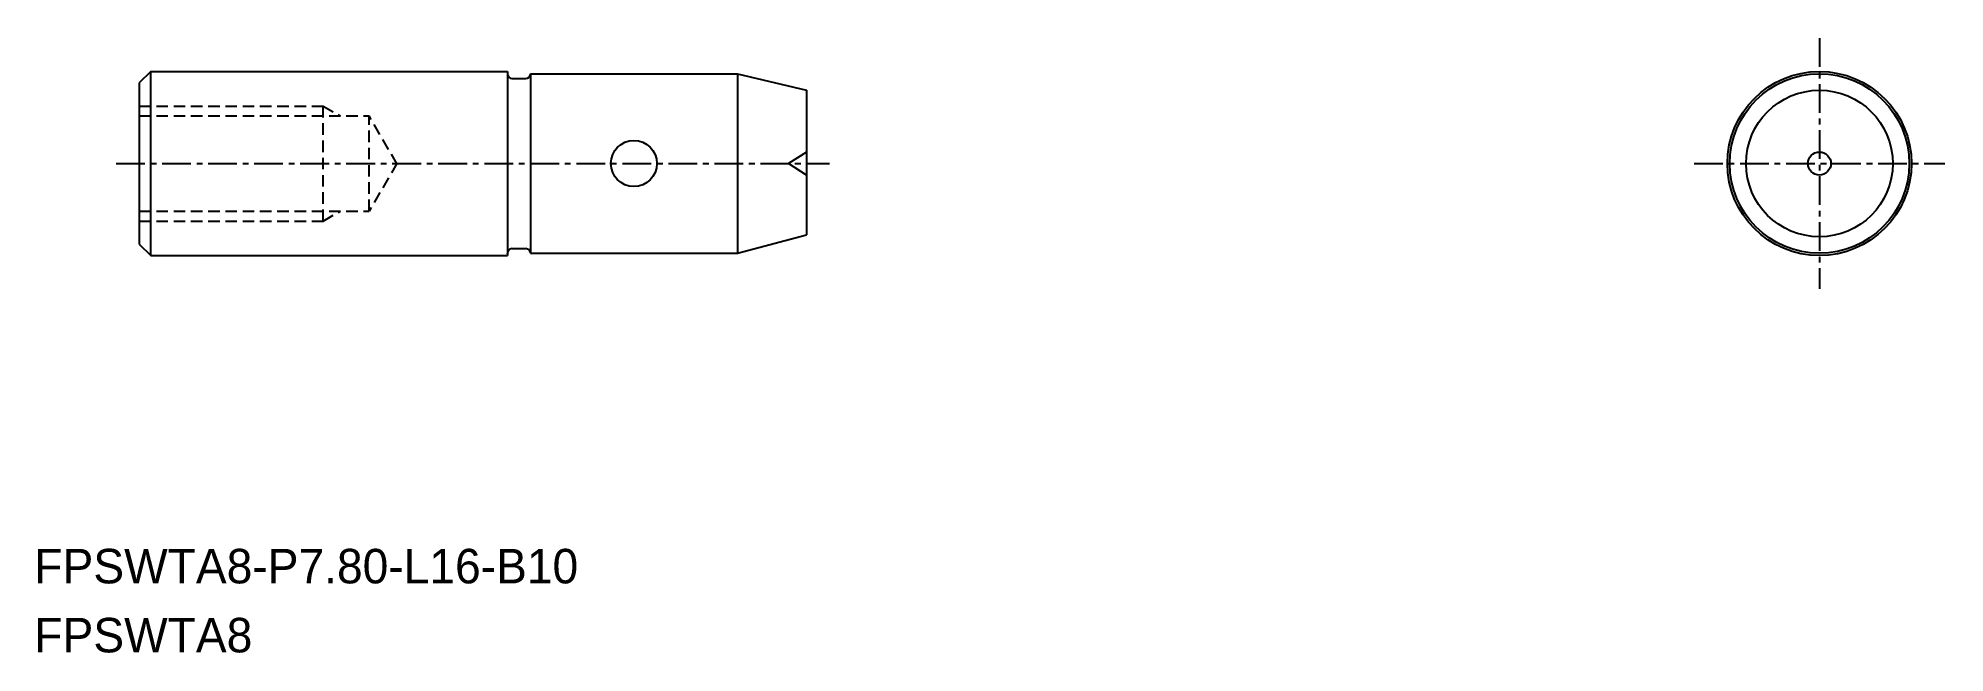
# Model space of a CAD drawing. Extents: x -1726 to -1643.1, y -500 to -473.2.
import ezdxf

# ---------------------------------------------------------------- set-up
doc = ezdxf.new("R2010")
doc.units = 0
doc.linetypes.add('CENTER', pattern=[2, 1.25, -0.25, 0.25, -0.25])
doc.linetypes.add('DASHED', pattern=[0.75, 0.5, -0.25])
doc.layers.get('0').update_dxf_attribs({"linetype": 'CONTINUOUS'})
doc.layers.add('CENTER', color=1, linetype='CENTER')

msp = doc.modelspace()

# ---------------------------------------------------------------- linework, layer by layer
at = {"color": 7, "linetype": 'CONTINUOUS'}
for p, q in [((-1721.097, -474.698), (-1721.597, -475.198)), ((-1721.097, -482.698), (-1721.097, -474.698)), ((-1721.097, -474.698), (-1705.597, -474.698)), ((-1721.597, -475.198), (-1721.597, -482.198)), ((-1705.597, -474.788), (-1705.597, -474.798)), ((-1705.397, -474.998), (-1704.797, -474.998)), ((-1704.597, -474.798), (-1695.597, -474.798)), ((-1704.597, -474.798), (-1704.597, -474.798)), ((-1695.597, -474.798), (-1692.597, -475.511)), ((-1692.597, -475.511), (-1692.597, -481.794)), ((-1721.597, -482.198), (-1721.097, -482.698)), ((-1695.597, -482.598), (-1692.597, -481.794)), ((-1721.097, -482.698), (-1705.597, -482.698)), ((-1705.597, -482.608), (-1705.597, -482.598)), ((-1705.397, -482.398), (-1704.797, -482.398)), ((-1704.597, -482.508), (-1704.597, -482.508)), ((-1704.597, -482.598), (-1695.597, -482.598))]:
    msp.add_line(p, q, dxfattribs=at)
for p, q in [((-1705.597, -474.698), (-1705.597, -482.698)), ((-1704.597, -474.798), (-1704.597, -482.598))]:
    msp.add_line(p, q)
at = {"linetype": 'CONTINUOUS'}
msp.add_line((-1695.597, -474.798), (-1695.597, -482.598), dxfattribs=at)
at = {"color": 3, "linetype": 'DASHED'}
for p, q in [((-1721.597, -476.198), (-1713.597, -476.198)), ((-1713.597, -476.198), (-1712.848, -476.631)), ((-1713.597, -481.198), (-1713.597, -476.198)), ((-1721.597, -476.631), (-1711.597, -476.631)), ((-1710.385, -478.731), (-1711.597, -476.631)), ((-1711.597, -480.765), (-1711.597, -476.631)), ((-1710.385, -478.665), (-1711.597, -480.765)), ((-1721.597, -480.765), (-1711.597, -480.765)), ((-1721.597, -481.198), (-1713.597, -481.198)), ((-1713.597, -481.198), (-1712.848, -480.765))]:
    msp.add_line(p, q, dxfattribs=at)
at = {"color": 3}
for p in [(-1692.597, -478.198), (-1692.597, -479.198)]:
    msp.add_line(p, (-1693.377, -478.698), dxfattribs=at)
for centre, radius in [((-1648.578, -478.698), 4), ((-1700.097, -478.698), 1), ((-1648.578, -478.698), 0.5)]:
    msp.add_circle(centre, radius)
at = {"linetype": 'CONTINUOUS'}
for radius in [3.9, 3.186]:
    msp.add_circle((-1648.578, -478.698), radius, dxfattribs=at)
at = {"color": 7, "linetype": 'CONTINUOUS'}
for centre, start, end in [((-1705.397, -474.798), 180, 270), ((-1704.797, -474.798), 270, 0), ((-1705.397, -482.598), 90, 180), ((-1704.797, -482.598), 0, 90)]:
    msp.add_arc(centre, 0.2, start, end, dxfattribs=at)
msp.add_point((-1721.597, -478.698), dxfattribs=at)
at = {"layer": 'CENTER', "color": 1, "linetype": 'CENTER'}
for p, q in [((-1648.578, -473.248), (-1648.578, -484.148)), ((-1722.597, -478.698), (-1691.597, -478.698)), ((-1654.028, -478.698), (-1643.128, -478.698))]:
    msp.add_line(p, q, dxfattribs=at)

# ---------------------------------------------------------------- texts
for s, p in [('FPSWTA8-P7.80-L16-B10', (-1726.152, -496.947)), ('FPSWTA8', (-1726.152, -499.947))]:
    msp.add_text(s, height=1.5).set_placement(p)

doc.saveas('drawing.dxf')
